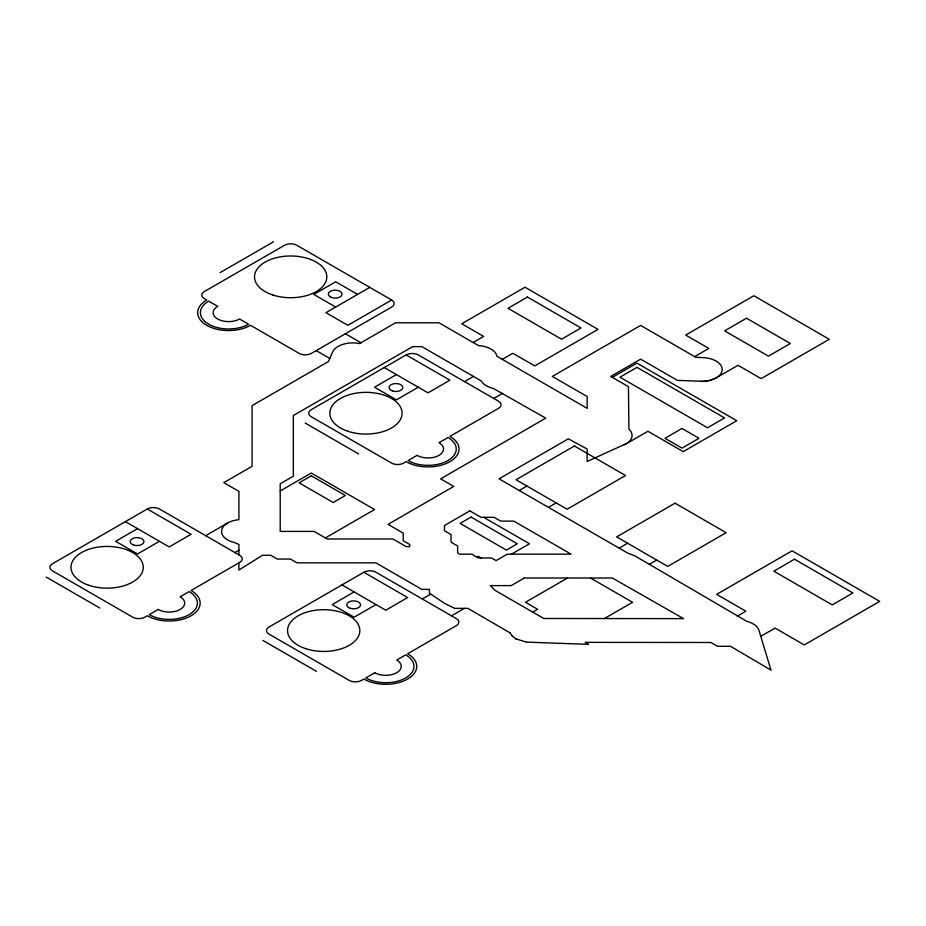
<?xml version="1.0" encoding="UTF-8"?>
<svg xmlns="http://www.w3.org/2000/svg" width="926" height="926" viewBox="0 0 926 926"><rect width="100%" height="100%" fill="white"/><g stroke="black" fill="none" stroke-linecap="round" stroke-linejoin="round"><path stroke-width="1.39" d="M220.099 272.638L273.633 241.721M369.752 287.384L325.952 312.675L347.852 325.315L391.663 300.024A8.6 4.966 0 0 1 391.663 307.05L311.356 353.419A8.6 4.966 0 0 1 299.191 353.419L250.518 325.315A30.975 17.883 0 0 1 206.718 325.315A30.975 17.883 0 0 1 206.718 300.024L204.287 298.623A8.6 4.966 0 0 1 204.287 291.597L284.595 245.24A8.6 4.966 0 0 1 296.76 245.24L391.663 300.024M406.144 354.913L311.24 409.697A8.6 4.966 0 0 0 311.24 416.723L391.536 463.081A8.6 4.966 0 0 0 403.701 463.081L406.144 461.68A30.975 17.883 0 0 0 449.943 461.68A30.975 17.883 0 0 0 449.943 436.389L498.605 408.297A8.6 4.966 0 0 0 498.605 401.271L418.309 354.913A8.6 4.966 0 0 0 406.144 354.913L449.943 380.192L428.043 392.844L384.232 367.553M147.28 508.987L52.388 563.784A8.6 4.966 0 0 0 52.388 570.81L132.684 617.167A8.6 4.966 0 0 0 144.85 617.167L147.28 615.767A30.975 17.883 0 0 0 191.092 615.767A30.975 17.883 0 0 0 191.092 590.475L239.753 562.371A8.6 4.966 0 0 0 239.753 555.345L159.457 508.987A8.6 4.966 0 0 0 147.28 508.987L191.092 534.279L169.192 546.919L125.38 521.627M396.409 374.579L374.509 387.218L396.409 399.87L418.309 387.218M137.557 528.653L115.646 541.305L137.557 553.945L159.457 541.305M473.093 342.493L483.65 336.404L461.75 323.753L525.019 287.234L598.022 329.378L534.753 365.897L512.854 353.257L502.297 359.357M464.539 381.605L473.487 376.442M280.219 490.942L311.286 473.012L374.555 509.531L325.396 537.913M205.688 535.679L227.588 523.04M493.743 398.458L502.691 393.295M234.891 552.544L238.92 550.206M612.329 377.368L636.984 363.142L736.749 420.74L683.214 451.645L647.934 431.273L625.826 444.029M694.639 356.603L708.83 348.419L685.703 335.073L753.845 295.741L829.279 339.286L761.137 378.63L738.022 365.284L715.543 378.225M363.86 572.268L268.957 627.052A8.6 4.966 0 0 0 268.957 634.078L349.264 680.436A8.6 4.966 0 0 0 361.429 680.436L363.86 679.036A30.975 17.883 0 0 0 407.66 679.036A30.975 17.883 0 0 0 407.66 653.744L456.333 625.652A8.6 4.966 0 0 0 456.333 618.626L376.025 572.268A8.6 4.966 0 0 0 363.86 572.268L407.66 597.548L385.76 610.199L341.96 584.908M519.231 490.514L526.963 486.057M354.126 591.934L332.226 604.574L354.126 617.225L376.025 604.574M548.805 507.17L556.167 502.911M477.04 557.197L478.395 556.41L481.08 557.961M422.268 598.96L430.717 594.075M511.476 554.165L529.498 543.77L483.685 517.321M451.46 615.813L464.377 608.359M567.545 578.009L525.482 602.294L537.647 609.32L532.774 612.132M619.124 548.111L627.585 543.226M649.334 564.385L656.777 560.08M604.412 618.545L632.551 602.294L590.487 578.009M737.246 616.195L745.858 611.218L716.666 594.353L792.1 550.808L879.7 601.379L804.266 644.936L775.062 628.071L760.755 636.336M714.791 378.618L713.992 378.977M625.073 444.422L624.309 444.804M713.182 379.324L712.325 379.637M711.457 379.938L710.555 380.204M709.64 380.447L708.691 380.655M707.742 380.852L706.758 381.014M705.774 381.153L704.779 381.257M703.783 381.338L702.765 381.385M701.758 381.408L700.75 381.396M526.709 642.123L588.6 644.369L585.151 642.366L710.913 642.494L717.5 646.29L730.521 646.29L770.999 670.146L758.903 630.236A20.65 11.922 0 0 0 746.9 621.381L634.727 555.785L627.978 553.239L499.021 478.846L568.367 438.808L587.142 449.041L587.142 461.472L627.029 443.299A20.65 11.922 0 0 0 628.904 429.132L628.441 386.663L610.709 376.431L640.642 359.149L677.438 380.389L704.015 381.327L709.848 380.401L716.446 377.727A20.65 11.922 0 0 0 720.81 365.226A20.65 11.922 0 0 0 703.089 357.61L695.82 357.286L640.642 325.431L552.313 376.431L587.142 396.536L587.142 408.343L496.88 356.232L496.614 355.179A20.65 11.922 0 0 0 480.444 345.792L478.51 345.618L438.947 322.78L395.564 322.78L359.543 343.581L357.83 343.268A20.65 11.922 0 0 0 332.723 351.868L328.441 361.534L252.069 405.634L252.069 466.322L223.803 482.643L238.92 491.37L238.92 519.706L238.132 519.775A20.65 11.922 0 0 0 221.638 530.309A20.65 11.922 0 0 0 234.313 542.486L238.92 544.476L238.92 554.871M515.747 638.824L526.281 642.088M516.025 638.975L512.344 636.208M357.586 294.41L335.687 281.77L313.787 294.41L335.687 307.05M345.421 333.742L361.001 342.736M316.217 350.607L329.806 358.455M305.152 423.043L358.686 453.96M510.191 632.933L467.838 608.359L454.701 608.359L444.607 603.416L429.456 593.219L429.456 589.387L421.839 589.387L375.852 562.834L297.014 562.834L290.44 559.049L277.302 559.049L270.728 555.253L262.556 555.253L238.92 570.034L238.92 562.858M262.88 640.398L316.414 671.315M46.3 577.13L99.834 608.035M510.122 632.771L512.124 636M412.672 346.625L293.357 415.508L293.357 476.195L280.219 483.789L280.219 531.408L314.122 531.408L327.26 539.001L392.96 539.001L406.097 546.583L409.743 546.583L409.743 544.476L403.18 540.68L403.18 533.098L388.052 524.359L453.763 486.428L440.614 478.846L545.738 418.158L493.326 388.445A20.65 11.922 0 0 1 482.041 382.056L481.358 380.98L421.839 346.625L412.672 346.625M527.461 297.061L507.992 308.3L561.526 339.205L580.996 327.966L527.461 297.061M311.286 475.814L299.121 482.84L333.186 502.505L345.352 495.479L311.286 475.814M417.094 455.36L408.088 460.558A28.22 16.298 0 0 0 447.987 460.558A28.22 16.298 0 0 0 447.987 437.512L438.993 442.721A15.487 8.936 0 0 1 438.993 455.36A15.487 8.936 0 0 1 417.094 455.36M158.23 609.435L149.236 614.632A28.22 16.298 0 0 0 189.136 614.632A28.22 16.298 0 0 0 189.136 591.598L180.142 596.795A15.487 8.936 0 0 1 180.142 609.435A15.487 8.936 0 0 1 158.23 609.435M636.984 367.356L619.945 377.183L707.545 427.766L724.583 417.927L636.984 367.356M746.541 318.22L724.641 330.86L768.441 356.151L790.341 343.5L746.541 318.22M574.421 446.019L516.014 479.737L567.117 509.242L625.513 475.524L574.421 446.019M469.818 510.874L444.48 525.505L444.48 530.806L451.043 534.603L451.043 542.185L457.618 545.981L457.618 552.903L459.527 554.165L471.797 554.165L478.372 557.961L491.509 557.961L496.093 560.612L507.251 554.165L571.087 554.165L513.826 521.118L500.688 521.118L494.114 517.321L480.976 517.321L469.818 510.874M471.091 517.078L460.141 523.398L506.372 550.09L517.321 543.77L471.091 517.078M681.999 428.46L664.961 438.299L681.999 448.138L699.026 438.299L681.999 428.46M524.359 578.009L511.221 585.602L490.294 585.602L494.889 590.256L543.782 618.487L683.562 618.626L612.329 578.009L524.359 578.009M374.81 672.716L365.805 677.913A28.22 16.298 0 0 0 405.715 677.913A28.22 16.298 0 0 0 405.715 654.867L396.71 660.076A15.487 8.936 0 0 1 396.71 672.716A15.487 8.936 0 0 1 374.81 672.716M675.031 503.188L616.635 536.906L667.727 566.411L726.134 532.693L675.031 503.188M794.531 559.235L773.847 571.18L832.254 604.898L852.927 592.953L794.531 559.235M217.668 306.356L208.663 301.158A28.22 16.298 0 0 0 208.663 324.193A28.22 16.298 0 0 0 248.573 324.193L239.568 318.995A15.487 8.936 0 0 1 217.668 318.995A15.487 8.936 0 0 1 217.668 306.356M133.055 544.812A6.887 3.97 0 0 0 143.912 541.976A6.887 3.97 0 0 0 134.224 537.96A6.887 3.97 0 0 0 133.055 544.812M89.07 585.359A36.137 20.858 0 0 0 143.264 567.291A36.137 20.858 0 0 0 89.07 549.222A36.137 20.858 0 0 0 89.07 585.359M350.202 608.301A6.887 3.97 0 0 0 360.527 604.863A6.887 3.97 0 0 0 350.202 601.414A6.887 3.97 0 0 0 350.202 608.301M305.638 648.64A36.137 20.858 0 0 0 359.844 630.571A36.137 20.858 0 0 0 305.638 612.503A36.137 20.858 0 0 0 305.638 648.64M392.474 390.946A6.887 3.97 0 0 0 402.798 387.508A6.887 3.97 0 0 0 392.474 384.058A6.887 3.97 0 0 0 392.474 390.946M347.921 431.285A36.137 20.858 0 0 0 402.115 413.216A36.137 20.858 0 0 0 347.921 395.147A36.137 20.858 0 0 0 347.921 431.285M331.195 297.362A6.887 3.97 0 0 0 342.053 294.514A6.887 3.97 0 0 0 332.365 290.509A6.887 3.97 0 0 0 331.195 297.362M272.603 294.919A36.137 20.858 0 0 0 326.809 276.851A36.137 20.858 0 0 0 272.603 258.782A36.137 20.858 0 0 0 272.603 294.919"/></g></svg>
